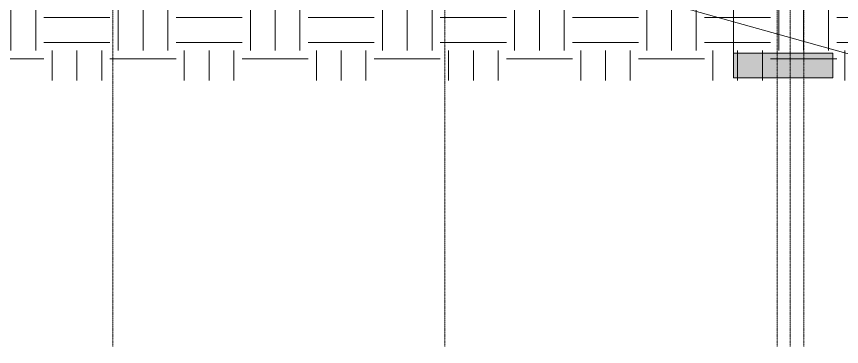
# Model space of a CAD drawing. Header units: inches. Extents: x -23565 to -21, y -324 to 853.
# Drawn here: x -7850 to -7251, y -293 to -53 of the extents above; entities that cross this region are included whole.
import ezdxf

# ---------------------------------------------------------------- set-up
doc = ezdxf.new("R2010")
doc.units = ezdxf.units.IN
doc.header["$MEASUREMENT"] = 0
doc.linetypes.add('Grid Line 1_2_', pattern=[0.875, 0.5, -0.125, 0.125, -0.125])
for name, color, linetype, lineweight in [('A-ANNO-IDEN', 131, 'Continuous', 9), ('C-TOPO', 7, 'Continuous', 13), ('G-ANNO-SYMB', 111, 'Continuous', 9), ('S-GRID', 1, 'Continuous', 9)]:
    doc.layers.add(name, color=color, linetype=linetype, lineweight=lineweight)
pattern_1 = [(0, (-21606.15, 72.08), (48, 48), [48, -48]), (0, (-21606.15, 90.08), (48, 48), [48, -48]), (0, (-21606.15, 108.08), (48, 48), [48, -48]), (90, (-21600.15, 114.08), (-48, 48), [48, -48]), (90, (-21582.15, 114.08), (-48, 48), [48, -48]), (90, (-21564.15, 114.08), (-48, 48), [48, -48])]

# ---------------------------------------------------------------- blocks, each defined once
blk = doc.blocks.new('Section - 3_32_ x 3_8_-18514-Building Section - North_South looking West _ Fitness Center')
at = {"layer": 'G-ANNO-SYMB'}
blk.add_hatch(color=256, dxfattribs=at).paths.add_polyline_path([(-22320.83, -79.66), (-22248.83, -79.66), (-22248.83, -97.66), (-22320.83, -97.66)], flags=0)
for p, q in [((-22320.83, -79.66), (-22320.83, -97.66)), ((-22248.83, -79.66), (-22320.83, -79.66)), ((-22248.83, -97.66), (-22248.83, -79.66)), ((-22320.83, -97.66), (-22248.83, -97.66))]:
    blk.add_line(p, q, dxfattribs=at)

msp = doc.modelspace()

# ---------------------------------------------------------------- hatches: boundary and pattern name
at = {"layer": 'C-TOPO', "lineweight": 9}
h = msp.add_hatch(dxfattribs=at)
h.set_pattern_fill('FP_49', color=8, style=0, pattern_type=2)
h.set_pattern_definition(pattern_1)
h.paths.add_polyline_path([(-8412.91623, -99.61925), (-7278.60553, -99.61925), (-7278.60553, -48), (-7290.96069, -48), (-7290.96069, -36), (-7285.96069, -36), (-7285.96069, -6), (-8944.46069, -6), (-8944.46069, -36), (-8939.46069, -36), (-8939.46069, -48), (-8957.46069, -48), (-8957.46069, -36), (-8954.46069, -36), (-8954.46069, 0), (-9187.53623, 0), (-9187.53623, -99.61925), (-8417.81184, -99.61925)], flags=0)
h = msp.add_hatch(dxfattribs=at)
h.set_pattern_fill('FP_49', color=8, style=0, pattern_type=2)
h.set_pattern_definition(pattern_1)
h.paths.add_polyline_path([(-7018.60023, -99.61925), (-6708.75223, -99.61925), (-6708.75223, 0), (-7275.96069, 0), (-7275.96069, -36), (-7272.96069, -36), (-7272.96069, -48), (-7278.60553, -48), (-7278.60553, -99.61925), (-7043.30451, -99.61925)], flags=0)

# ---------------------------------------------------------------- linework, layer by layer
at = {"layer": 'A-ANNO-IDEN', "color": 153}
msp.add_line((-7801.19181, 75.59797), (-6857.57931, -189.167), dxfattribs=at)
at = {"layer": 'G-ANNO-SYMB'}
msp.add_line((-7329.00354, 545.15708), (-7329.00354, -79.66081), dxfattribs=at)
at = {"layer": 'S-GRID', "linetype": 'Grid Line 1_2_'}
for p, q in [((-7779.96069, -293.03588), (-7779.96069, 738.65708)), ((-7779.96069, -293.03588), (-7779.96069, 738.65708)), ((-7538.71069, -293.03588), (-7538.71069, 738.65708)), ((-7538.71069, -293.03588), (-7538.71069, 738.65708)), ((-7297.46069, -293.03588), (-7297.46069, 738.65708)), ((-7287.96069, -293.03588), (-7287.96069, 738.65708)), ((-7277.96069, -293.03588), (-7277.96069, 738.65708))]:
    msp.add_line(p, q, dxfattribs=at)

# ---------------------------------------------------------------- block references
at = {"layer": 'G-ANNO-SYMB', "extrusion": (0, 0, -1)}
msp.add_blockref('Section - 3_32_ x 3_8_-18514-Building Section - North_South looking West _ Fitness Center', (29577.83663, 0), dxfattribs=at)

doc.saveas('drawing.dxf')
